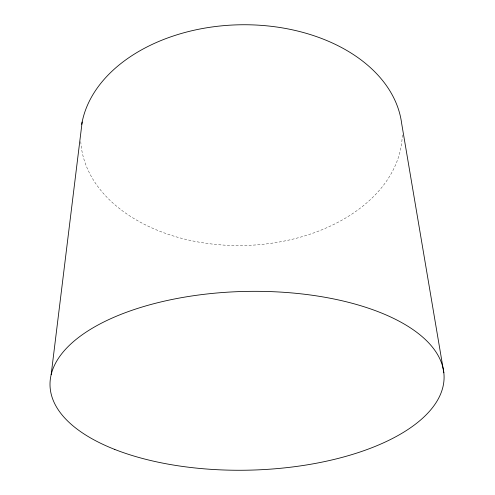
<?xml version="1.0" encoding="UTF-8"?>
<svg xmlns="http://www.w3.org/2000/svg" width="495" height="495" viewBox="0 0 495 495"><rect width="100%" height="100%" fill="white"/><g stroke="black" fill="none" stroke-linecap="round" stroke-linejoin="round"><path stroke-width="0.37" stroke-dasharray="2.48 1.86" d="M402.268 134.962A160.838 110.379 -1.3 0 1 243.361 245.52A160.838 110.379 -1.3 0 1 80.772 141.422"/><path stroke-width="0.74" d="M51.158 374.641L82.151 122.011M443.842 372.791L401.649 123.422A160.838 110.379 -1.3 0 0 243.614 24.744A160.838 110.379 -1.3 0 0 81.725 124.332M114.828 449.466A197.084 89.385 -1.3 0 0 439.678 396.13A197.084 89.385 -1.3 0 0 186.621 296.79A197.084 89.385 -1.3 0 0 114.828 449.466"/></g></svg>
